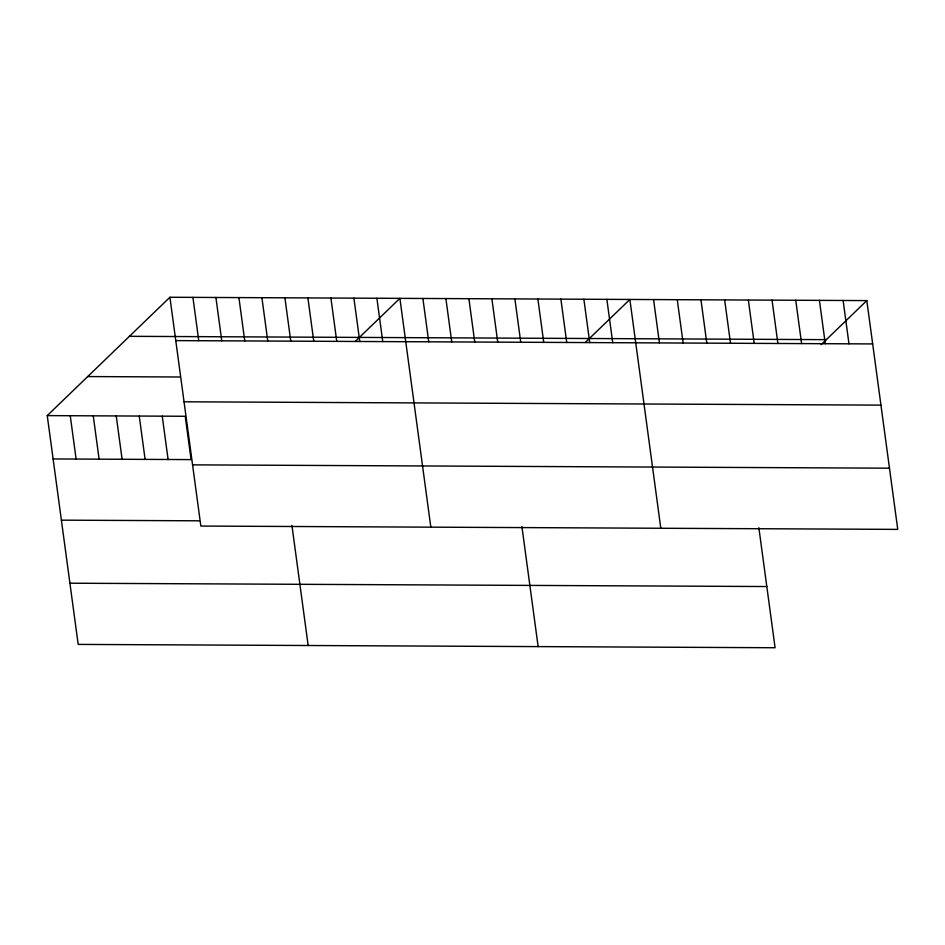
<?xml version="1.0" encoding="UTF-8"?>
<svg xmlns="http://www.w3.org/2000/svg" width="945" height="945" viewBox="0 0 945 945"><rect width="100%" height="100%" fill="white"/><g stroke="black" fill="none" stroke-linecap="round" stroke-linejoin="round"><path stroke-width="1.42" d="M758.847 527.676L775.089 647.738L78.187 644.407L47.25 415.611L169.911 297.262L866.813 300.593L897.75 529.389L200.848 526.058L169.911 297.262M355.237 341.44L399.889 298.36L430.825 527.156M585.215 342.539L629.866 299.459L660.803 528.255M821.122 344.677L866.813 300.593M129.441 336.314L826.332 339.645M175.77 340.602L872.672 343.933M87.731 376.559L179.715 376.996M184.051 401.802L880.953 405.133M47.25 415.611L185.232 416.272L191.091 459.601L53.109 458.951M192.579 464.857L889.469 468.188M61.39 520.152L199.371 520.813M69.906 583.207L766.808 586.538M843.117 300.475L848.976 343.815M819.421 300.368L825.28 343.708M795.737 300.25L801.596 343.59M772.041 300.144L777.9 343.472M748.345 300.026L754.204 343.366M724.65 299.908L730.509 343.248M700.954 299.801L706.813 343.141M677.258 299.683L683.117 343.023M653.562 299.577L659.421 342.905M606.867 299.352L612.726 342.692M583.868 299.246L589.739 342.574M560.881 299.128L566.74 342.468M537.882 299.022L543.741 342.362M514.883 298.915L520.742 342.244M491.884 298.797L497.743 342.137M521.912 526.554L538.142 646.604M468.885 298.691L474.744 342.031M445.886 298.585L451.745 341.913M422.887 298.466L428.746 341.806M376.89 298.254L382.749 341.594M353.902 298.147L359.761 341.476M330.904 298.029L336.763 341.369M307.905 297.923L313.764 341.263M284.906 297.817L290.765 341.145M261.907 297.699L267.766 341.039M291.934 525.455L308.164 645.506M238.908 297.592L244.767 340.932M215.909 297.486L221.768 340.814M192.91 297.368L198.769 340.708M162.233 416.154L168.104 459.494M139.246 416.048L145.105 459.388M116.247 415.942L122.106 459.27M93.248 415.824L99.107 459.164M70.249 415.717L76.108 459.057"/></g></svg>
